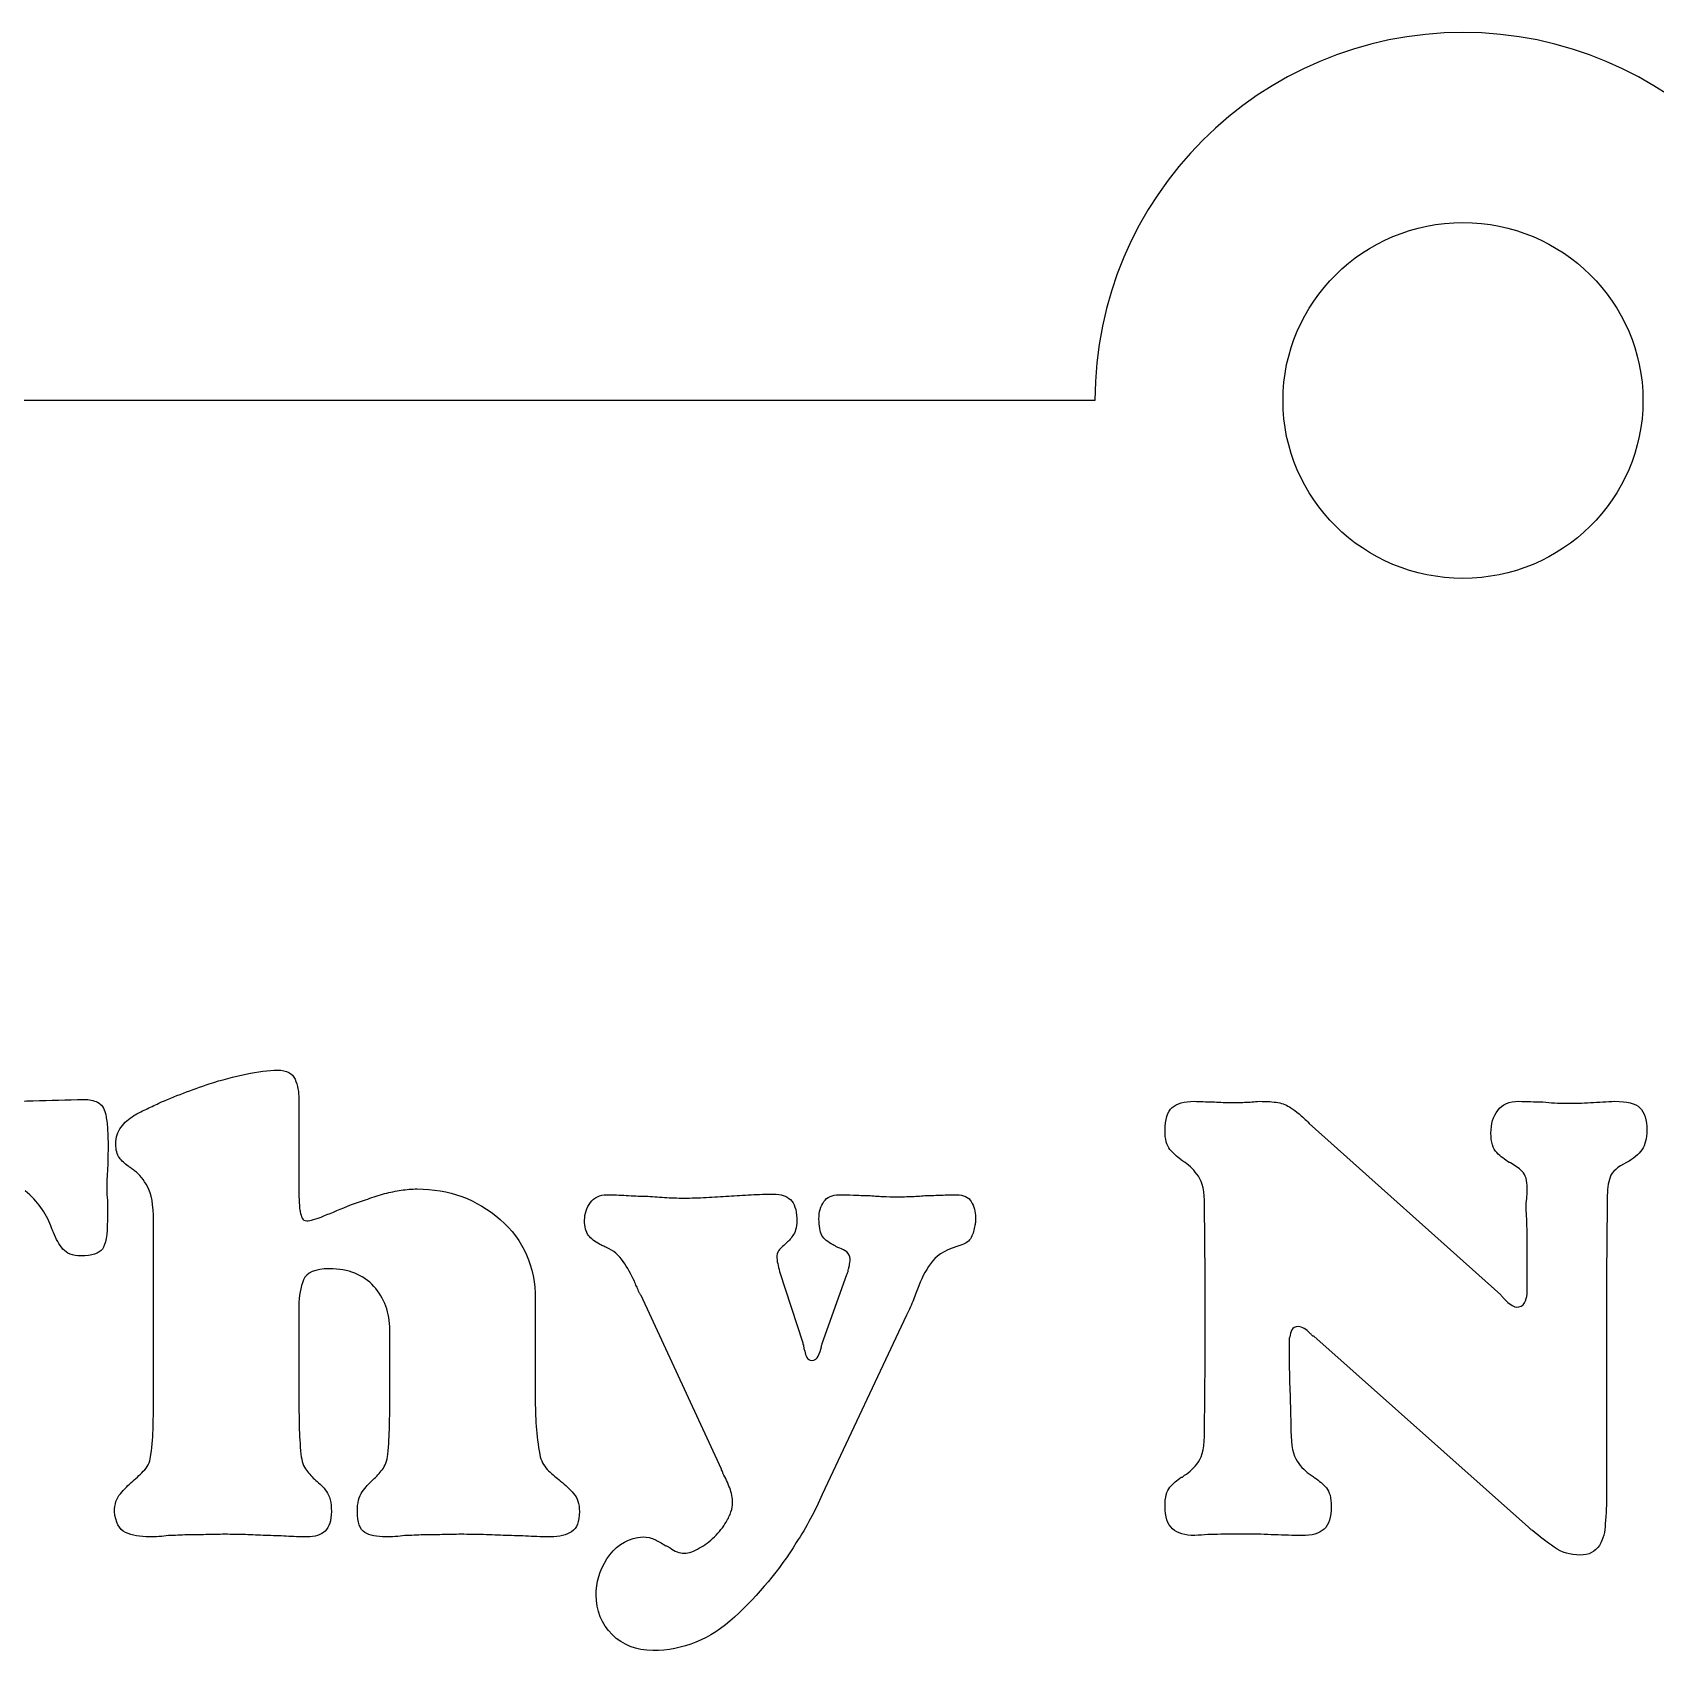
# Model space of a CAD drawing. Extents: x 1489 to 1914, y 371 to 1329.
# Drawn here: x 1701.57 to 1751.56, y 1063.64 to 1113.49 of the extents above; entities that cross this region are included whole.
import ezdxf

# ---------------------------------------------------------------- set-up
doc = ezdxf.new("R2010")
doc.units = 0
doc.layers.add('G0101', color=7, linetype='CONTINUOUS')

msp = doc.modelspace()

# ---------------------------------------------------------------- linework, layer by layer
at = {"layer": 'G0101', "color": 1}
msp.add_lwpolyline([(1734.292557, 1102.153572), (1673.313558, 1102.153572)], dxfattribs=at)
msp.add_lwpolyline([(1745.631556, 1096.673573)], close=True, dxfattribs=at)
at = {"layer": 'G0101', "color": 4}
for points in [[(1709.773757, 1080.622273), (1709.773757, 1077.682273), (1709.793757, 1077.302273)], [(1740.893056, 1079.882273), (1746.793056, 1074.602273)], [(1703.893557, 1079.252473), (1703.893557, 1079.172473), (1703.893557, 1079.091473)], [(1703.853557, 1078.142473), (1703.853557, 1077.831473)], [(1703.873557, 1077.521473), (1703.873557, 1077.212473), (1703.873557, 1076.902473)], [(1750.073056, 1077.562273), (1750.073056, 1077.362273), (1750.053056, 1075.202273), (1750.053056, 1069.462273)], [(1730.613757, 1076.981473), (1730.613757, 1076.861473)], [(1737.673057, 1070.402273), (1737.693057, 1072.582273), (1737.693057, 1075.202273), (1737.673057, 1077.362273)], [(1705.293757, 1071.442273), (1705.293757, 1076.882273)], [(1747.613056, 1074.622273), (1747.613056, 1074.742273), (1747.613056, 1074.842273), (1747.613056, 1075.472273), (1747.613056, 1076.102273)], [(1724.573757, 1075.322473), (1725.293757, 1073.121473), (1725.293757, 1073.081473)], [(1725.893757, 1073.101473), (1726.653757, 1075.222473)], [(1717.053757, 1074.462273), (1717.053757, 1071.442273)], [(1722.793757, 1069.224473), (1720.313757, 1074.576473)], [(1709.773757, 1074.259273), (1709.773757, 1073.898273), (1709.773757, 1071.451273)], [(1728.493757, 1073.977473), (1725.893757, 1068.449473)], [(1712.573757, 1071.431273), (1712.573757, 1073.517273)], [(1725.873757, 1073.001473), (1725.873757, 1073.021473)], [(1740.273056, 1073.202273), (1740.273056, 1073.102273)], [(1747.653056, 1067.442273), (1741.033056, 1073.322273)], [(1705.293757, 1071.422273), (1705.293757, 1071.442273)], [(1750.053056, 1069.462273), (1750.053056, 1068.482273)], [(1722.793757, 1069.204473), (1722.793757, 1069.224473)], [(1737.013057, 1069.002273), (1737.053057, 1069.042273)], [(1739.403057, 1067.222273), (1738.973057, 1067.222273), (1738.573057, 1067.222273), (1738.173057, 1067.222273)], [(1718.933757, 1065.362473), (1718.933757, 1065.411473), (1718.933757, 1065.481473)]]:
    msp.add_lwpolyline(points, dxfattribs=at)
at = {"layer": 'G0101', "color": 1}
for points in [[(1745.631556, 1113.492572), (1739.369557, 1113.492572), (1734.292557, 1108.416572), (1734.292557, 1102.153572)], [(1756.970556, 1102.153572), (1756.970556, 1108.416572), (1751.893556, 1113.492572), (1745.631556, 1113.492572)], [(1740.087556, 1102.153572), (1740.087556, 1105.180572), (1742.569556, 1107.634572), (1745.631556, 1107.634572)], [(1745.631556, 1107.634572), (1748.693556, 1107.634572), (1751.175556, 1105.180572), (1751.175556, 1102.153572)], [(1745.631556, 1096.673573), (1742.569556, 1096.673573), (1740.087556, 1099.127573), (1740.087556, 1102.153572)], [(1751.175556, 1102.153572), (1751.175556, 1099.127573), (1748.693556, 1096.673573), (1745.631556, 1096.673573)]]:
    msp.add_open_spline(points, degree=3, dxfattribs=at)
at = {"layer": 'G0101', "color": 4}
for points in [[(1708.143757, 1081.402273), (1708.510757, 1081.482273), (1708.833757, 1081.522273), (1709.113757, 1081.522273)], [(1709.113757, 1081.522273), (1709.393757, 1081.522273), (1709.573757, 1081.428273), (1709.653757, 1081.242273)], [(1706.213757, 1080.812273), (1706.480757, 1080.912273), (1706.746757, 1081.008273), (1707.013757, 1081.102273)], [(1707.013757, 1081.102273), (1707.399757, 1081.222273), (1707.776757, 1081.322273), (1708.143757, 1081.402273)], [(1709.653757, 1081.242273), (1709.733757, 1081.055273), (1709.773757, 1080.848273), (1709.773757, 1080.622273)], [(1700.013557, 1080.541473), (1700.533557, 1080.555473), (1701.056557, 1080.568473), (1701.583557, 1080.581473)], [(1701.583557, 1080.581473), (1702.110557, 1080.595473), (1702.633557, 1080.608473), (1703.153557, 1080.621473)], [(1703.153557, 1080.621473), (1703.313557, 1080.621473), (1703.453557, 1080.592473), (1703.573557, 1080.532473)], [(1703.573557, 1080.532473), (1703.693557, 1080.472473), (1703.773557, 1080.355473), (1703.813557, 1080.182473)], [(1705.053757, 1080.312273), (1705.186757, 1080.372273), (1705.320757, 1080.435273), (1705.453757, 1080.502273)], [(1705.453757, 1080.502273), (1705.693757, 1080.609273), (1705.946757, 1080.712273), (1706.213757, 1080.812273)], [(1736.673057, 1080.372273), (1736.820057, 1080.498273), (1737.046057, 1080.562273), (1737.353057, 1080.562273)], [(1737.353057, 1080.562273), (1737.446057, 1080.562273), (1737.540057, 1080.558273), (1737.633057, 1080.552273)], [(1737.633057, 1080.552273), (1737.726057, 1080.545273), (1737.820057, 1080.542273), (1737.913057, 1080.542273)], [(1737.913057, 1080.542273), (1737.993057, 1080.542273), (1738.080057, 1080.538273), (1738.173057, 1080.532273)], [(1738.173057, 1080.532273), (1738.266057, 1080.525273), (1738.360057, 1080.522273), (1738.453057, 1080.522273)], [(1738.453057, 1080.522273), (1738.600057, 1080.522273), (1738.750057, 1080.525273), (1738.903057, 1080.532273)], [(1738.903057, 1080.532273), (1739.056057, 1080.538273), (1739.206057, 1080.548273), (1739.353057, 1080.562273)], [(1739.353057, 1080.562273), (1739.593057, 1080.562273), (1739.786057, 1080.548273), (1739.933057, 1080.522273)], [(1739.933057, 1080.522273), (1740.080056, 1080.495273), (1740.213056, 1080.442273), (1740.333056, 1080.362273)], [(1746.703056, 1080.282273), (1746.843056, 1080.468273), (1747.060056, 1080.562273), (1747.353056, 1080.562273)], [(1747.353056, 1080.562273), (1747.473056, 1080.562273), (1747.593056, 1080.558273), (1747.713056, 1080.552273)], [(1747.713056, 1080.552273), (1747.833056, 1080.545273), (1747.960056, 1080.542273), (1748.093056, 1080.542273)], [(1748.093056, 1080.542273), (1748.213056, 1080.528273), (1748.333056, 1080.518273), (1748.453056, 1080.512273)], [(1748.453056, 1080.512273), (1748.573056, 1080.505273), (1748.693056, 1080.502273), (1748.813056, 1080.502273)], [(1748.813056, 1080.502273), (1749.066056, 1080.502273), (1749.316056, 1080.508273), (1749.563056, 1080.522273)], [(1749.563056, 1080.522273), (1749.810056, 1080.535273), (1750.060056, 1080.548273), (1750.313056, 1080.562273)], [(1750.313056, 1080.562273), (1750.686056, 1080.562273), (1750.943056, 1080.495273), (1751.083056, 1080.362273)], [(1703.813557, 1080.182473), (1703.840557, 1080.074473), (1703.860557, 1079.939473), (1703.873557, 1079.778473)], [(1704.293757, 1079.767273), (1704.399757, 1079.909273), (1704.533757, 1080.027273), (1704.693757, 1080.122273)], [(1704.693757, 1080.122273), (1704.800757, 1080.189273), (1704.919757, 1080.252273), (1705.053757, 1080.312273)], [(1736.453057, 1079.662273), (1736.453057, 1080.008273), (1736.526057, 1080.245273), (1736.673057, 1080.372273)], [(1740.333056, 1080.362273), (1740.413056, 1080.308273), (1740.496056, 1080.245273), (1740.583056, 1080.172273)], [(1740.583056, 1080.172273), (1740.670056, 1080.098273), (1740.773056, 1080.002273), (1740.893056, 1079.882273)], [(1746.493056, 1079.582273), (1746.493056, 1079.862273), (1746.563056, 1080.095273), (1746.703056, 1080.282273)], [(1751.083056, 1080.362273), (1751.223056, 1080.228273), (1751.293056, 1079.995273), (1751.293056, 1079.662273)], [(1703.873557, 1079.778473), (1703.887557, 1079.616473), (1703.893557, 1079.441473), (1703.893557, 1079.252473)], [(1704.133757, 1079.251273), (1704.133757, 1079.454273), (1704.186757, 1079.626273), (1704.293757, 1079.767273)], [(1736.603057, 1079.082273), (1736.503057, 1079.202273), (1736.453057, 1079.395273), (1736.453057, 1079.662273)], [(1746.673056, 1078.982273), (1746.553056, 1079.102273), (1746.493056, 1079.302273), (1746.493056, 1079.582273)], [(1751.293056, 1079.662273), (1751.293056, 1079.422273), (1751.243056, 1079.225273), (1751.143056, 1079.072273)], [(1703.893557, 1079.091473), (1703.893557, 1078.916473), (1703.890557, 1078.744473), (1703.883557, 1078.576473)], [(1704.243757, 1078.825273), (1704.169757, 1078.920273), (1704.133757, 1079.062273), (1704.133757, 1079.251273)], [(1736.953057, 1078.762273), (1736.820057, 1078.855273), (1736.703057, 1078.962273), (1736.603057, 1079.082273)], [(1747.053056, 1078.682273), (1746.920056, 1078.762273), (1746.793056, 1078.862273), (1746.673056, 1078.982273)], [(1751.143056, 1079.072273), (1751.043056, 1078.919273), (1750.886056, 1078.788273), (1750.673056, 1078.682273)], [(1703.883557, 1078.576473), (1703.876557, 1078.408473), (1703.866557, 1078.263473), (1703.853557, 1078.142473)], [(1704.513757, 1078.563273), (1704.406757, 1078.643273), (1704.316757, 1078.731273), (1704.243757, 1078.825273)], [(1704.603757, 1078.502273), (1704.570757, 1078.528273), (1704.540757, 1078.549273), (1704.513757, 1078.563273)], [(1704.713757, 1078.421273), (1704.673757, 1078.448273), (1704.636757, 1078.475273), (1704.603757, 1078.502273)], [(1737.003057, 1078.722273), (1736.983057, 1078.735273), (1736.966057, 1078.748273), (1736.953057, 1078.762273)], [(1737.073057, 1078.682273), (1737.046057, 1078.695273), (1737.023057, 1078.708273), (1737.003057, 1078.722273)], [(1737.483057, 1078.252273), (1737.356057, 1078.432273), (1737.220057, 1078.575273), (1737.073057, 1078.682273)], [(1747.093056, 1078.662273), (1747.080056, 1078.675273), (1747.066056, 1078.682273), (1747.053056, 1078.682273)], [(1747.453056, 1078.402273), (1747.346056, 1078.508273), (1747.226056, 1078.595273), (1747.093056, 1078.662273)], [(1750.673056, 1078.682273), (1750.393056, 1078.548273), (1750.223056, 1078.395273), (1750.163056, 1078.222273)], [(1705.113757, 1077.935273), (1704.993757, 1078.150273), (1704.859757, 1078.313273), (1704.713757, 1078.421273)], [(1705.293757, 1076.882273), (1705.293757, 1077.368273), (1705.233757, 1077.719273), (1705.113757, 1077.935273)], [(1737.673057, 1077.362273), (1737.673057, 1077.775273), (1737.610057, 1078.072273), (1737.483057, 1078.252273)], [(1747.613056, 1077.882273), (1747.613056, 1078.122273), (1747.560056, 1078.295273), (1747.453056, 1078.402273)], [(1750.163056, 1078.222273), (1750.103056, 1078.048273), (1750.073056, 1077.828273), (1750.073056, 1077.562273)], [(1702.133557, 1076.722473), (1701.986557, 1077.121473), (1701.723557, 1077.481473), (1701.343557, 1077.802473)], [(1703.853557, 1077.831473), (1703.853557, 1077.731473), (1703.860557, 1077.628473), (1703.873557, 1077.521473)], [(1711.393757, 1077.382273), (1711.553757, 1077.435273), (1711.720757, 1077.492273), (1711.893757, 1077.552273)], [(1711.893757, 1077.552273), (1712.066757, 1077.612273), (1712.240757, 1077.669273), (1712.413757, 1077.722273)], [(1712.413757, 1077.722273), (1712.586757, 1077.762273), (1712.756757, 1077.795273), (1712.923757, 1077.822273)], [(1712.923757, 1077.822273), (1713.090757, 1077.848273), (1713.253757, 1077.862273), (1713.413757, 1077.862273)], [(1713.413757, 1077.862273), (1714.399757, 1077.862273), (1715.253757, 1077.548273), (1715.973757, 1076.922273)], [(1718.573757, 1076.902473), (1718.573757, 1077.101473), (1718.633757, 1077.282473), (1718.753757, 1077.442473)], [(1718.753757, 1077.442473), (1718.873757, 1077.601473), (1719.040757, 1077.682473), (1719.253757, 1077.682473)], [(1719.253757, 1077.682473), (1719.453757, 1077.682473), (1719.653757, 1077.675473), (1719.853757, 1077.662473)], [(1719.853757, 1077.662473), (1720.053757, 1077.648473), (1720.253757, 1077.641473), (1720.453757, 1077.641473)], [(1720.453757, 1077.641473), (1720.639757, 1077.628473), (1720.833757, 1077.615473), (1721.033757, 1077.601473)], [(1721.033757, 1077.601473), (1721.233757, 1077.588473), (1721.433757, 1077.581473), (1721.633757, 1077.581473)], [(1721.633757, 1077.581473), (1721.859757, 1077.581473), (1722.089757, 1077.588473), (1722.323757, 1077.601473)], [(1722.323757, 1077.601473), (1722.556757, 1077.615473), (1722.786757, 1077.628473), (1723.013757, 1077.641473)], [(1723.013757, 1077.641473), (1723.239757, 1077.655473), (1723.469757, 1077.668473), (1723.703757, 1077.682473)], [(1723.703757, 1077.682473), (1723.936757, 1077.695473), (1724.166757, 1077.702473), (1724.393757, 1077.702473)], [(1724.393757, 1077.702473), (1724.619757, 1077.702473), (1724.793757, 1077.645473), (1724.913757, 1077.532473)], [(1724.913757, 1077.532473), (1725.033757, 1077.418473), (1725.099757, 1077.228473), (1725.113757, 1076.962473)], [(1725.793757, 1076.942473), (1725.793757, 1077.155473), (1725.843757, 1077.331473), (1725.943757, 1077.472473)], [(1725.943757, 1077.472473), (1726.043757, 1077.612473), (1726.199757, 1077.682473), (1726.413757, 1077.682473)], [(1726.413757, 1077.682473), (1726.559757, 1077.682473), (1726.706757, 1077.678473), (1726.853757, 1077.672473)], [(1726.853757, 1077.672473), (1727.000757, 1077.665473), (1727.153757, 1077.662473), (1727.313757, 1077.662473)], [(1727.313757, 1077.662473), (1727.460757, 1077.648473), (1727.606757, 1077.638473), (1727.753757, 1077.632473)], [(1727.753757, 1077.632473), (1727.899757, 1077.625473), (1728.046757, 1077.621473), (1728.193757, 1077.621473)], [(1728.193757, 1077.621473), (1728.353757, 1077.621473), (1728.509757, 1077.625473), (1728.663757, 1077.632473)], [(1728.663757, 1077.632473), (1728.816757, 1077.638473), (1728.966757, 1077.648473), (1729.113757, 1077.662473)], [(1729.113757, 1077.662473), (1729.259757, 1077.662473), (1729.409757, 1077.665473), (1729.563757, 1077.672473)], [(1729.563757, 1077.672473), (1729.716757, 1077.678473), (1729.873757, 1077.682473), (1730.033757, 1077.682473)], [(1730.033757, 1077.682473), (1730.246757, 1077.682473), (1730.396757, 1077.612473), (1730.483757, 1077.472473)], [(1730.483757, 1077.472473), (1730.569757, 1077.331473), (1730.613757, 1077.168473), (1730.613757, 1076.981473)], [(1747.573056, 1077.342273), (1747.586056, 1077.448273), (1747.596056, 1077.545273), (1747.603056, 1077.632273)], [(1747.603056, 1077.632273), (1747.610056, 1077.718273), (1747.613056, 1077.802273), (1747.613056, 1077.882273)], [(1709.793757, 1077.302273), (1709.793757, 1077.275273), (1709.796757, 1077.248273), (1709.803757, 1077.222273)], [(1709.803757, 1077.222273), (1709.810757, 1077.195273), (1709.813757, 1077.175273), (1709.813757, 1077.162273)], [(1709.813757, 1077.162273), (1709.826757, 1077.082273), (1709.846757, 1077.015273), (1709.873757, 1076.962273)], [(1709.873757, 1076.962273), (1709.899757, 1076.908273), (1709.946757, 1076.882273), (1710.013757, 1076.882273)], [(1710.013757, 1076.882273), (1710.120757, 1076.882273), (1710.296757, 1076.932273), (1710.543757, 1077.032273)], [(1710.543757, 1077.032273), (1710.790757, 1077.132273), (1711.073757, 1077.248273), (1711.393757, 1077.382273)], [(1725.113757, 1076.962473), (1725.113757, 1076.735473), (1725.079757, 1076.568473), (1725.013757, 1076.462473)], [(1725.883757, 1076.432473), (1725.823757, 1076.545473), (1725.793757, 1076.715473), (1725.793757, 1076.942473)], [(1747.603056, 1076.712273), (1747.596056, 1076.919273), (1747.586056, 1077.129273), (1747.573056, 1077.342273)], [(1702.173557, 1076.612473), (1702.160557, 1076.645473), (1702.146557, 1076.682473), (1702.133557, 1076.722473)], [(1702.213557, 1076.521473), (1702.200557, 1076.548473), (1702.186557, 1076.578473), (1702.173557, 1076.612473)], [(1702.503557, 1076.012473), (1702.390557, 1076.152473), (1702.293557, 1076.322473), (1702.213557, 1076.521473)], [(1703.873557, 1076.902473), (1703.873557, 1076.448473), (1703.823557, 1076.152473), (1703.723557, 1076.012473)], [(1715.973757, 1076.922273), (1716.693757, 1076.295273), (1717.053757, 1075.475273), (1717.053757, 1074.462273)], [(1718.693757, 1076.431473), (1718.613757, 1076.531473), (1718.573757, 1076.688473), (1718.573757, 1076.902473)], [(1725.013757, 1076.462473), (1724.946757, 1076.355473), (1724.873757, 1076.268473), (1724.793757, 1076.202473)], [(1730.593757, 1076.741473), (1730.579757, 1076.607473), (1730.543757, 1076.484473), (1730.483757, 1076.370473)], [(1730.613757, 1076.861473), (1730.613757, 1076.821473), (1730.606757, 1076.781473), (1730.593757, 1076.741473)], [(1747.613056, 1076.102273), (1747.613056, 1076.302273), (1747.610056, 1076.505273), (1747.603056, 1076.712273)], [(1703.053557, 1075.802473), (1702.800557, 1075.802473), (1702.616557, 1075.871473), (1702.503557, 1076.012473)], [(1703.723557, 1076.012473), (1703.623557, 1075.871473), (1703.400557, 1075.802473), (1703.053557, 1075.802473)], [(1719.033757, 1076.160473), (1718.886757, 1076.240473), (1718.773757, 1076.330473), (1718.693757, 1076.431473)], [(1719.133757, 1076.110473), (1719.093757, 1076.130473), (1719.059757, 1076.146473), (1719.033757, 1076.160473)], [(1719.253757, 1076.059473), (1719.213757, 1076.073473), (1719.173757, 1076.090473), (1719.133757, 1076.110473)], [(1719.763757, 1075.629473), (1719.636757, 1075.823473), (1719.466757, 1075.966473), (1719.253757, 1076.059473)], [(1724.573757, 1075.992473), (1724.533757, 1075.945473), (1724.506757, 1075.882473), (1724.493757, 1075.802473)], [(1724.713757, 1076.121473), (1724.659757, 1076.081473), (1724.613757, 1076.038473), (1724.573757, 1075.992473)], [(1724.753757, 1076.161473), (1724.739757, 1076.148473), (1724.726757, 1076.135473), (1724.713757, 1076.121473)], [(1724.793757, 1076.202473), (1724.779757, 1076.188473), (1724.766757, 1076.175473), (1724.753757, 1076.161473)], [(1726.233757, 1076.141473), (1726.059757, 1076.222473), (1725.943757, 1076.318473), (1725.883757, 1076.432473)], [(1726.333757, 1076.081473), (1726.306757, 1076.095473), (1726.273757, 1076.115473), (1726.233757, 1076.141473)], [(1726.433757, 1076.041473), (1726.393757, 1076.055473), (1726.359757, 1076.068473), (1726.333757, 1076.081473)], [(1726.653757, 1075.922473), (1726.586757, 1075.974473), (1726.513757, 1076.015473), (1726.433757, 1076.041473)], [(1730.193757, 1076.141473), (1729.766757, 1076.020473), (1729.466757, 1075.853473), (1729.293757, 1075.640473)], [(1730.483757, 1076.370473), (1730.423757, 1076.257473), (1730.326757, 1076.181473), (1730.193757, 1076.141473)], [(1720.113757, 1075.017473), (1720.006757, 1075.231473), (1719.889757, 1075.435473), (1719.763757, 1075.629473)], [(1724.493757, 1075.802473), (1724.493757, 1075.722473), (1724.503757, 1075.641473), (1724.523757, 1075.561473)], [(1724.523757, 1075.561473), (1724.543757, 1075.481473), (1724.559757, 1075.402473), (1724.573757, 1075.322473)], [(1726.753757, 1075.702473), (1726.753757, 1075.795473), (1726.719757, 1075.868473), (1726.653757, 1075.922473)], [(1726.703757, 1075.402473), (1726.710757, 1075.428473), (1726.719757, 1075.462473), (1726.733757, 1075.501473)], [(1726.733757, 1075.501473), (1726.733757, 1075.528473), (1726.736757, 1075.561473), (1726.743757, 1075.601473)], [(1726.743757, 1075.601473), (1726.750757, 1075.641473), (1726.753757, 1075.675473), (1726.753757, 1075.702473)], [(1729.293757, 1075.640473), (1729.119757, 1075.426473), (1728.980757, 1075.172473), (1728.873757, 1074.878473)], [(1709.913757, 1075.061273), (1709.820757, 1074.833273), (1709.773757, 1074.566273), (1709.773757, 1074.259273)], [(1710.713757, 1075.402273), (1710.273757, 1075.402273), (1710.006757, 1075.288273), (1709.913757, 1075.061273)], [(1712.083757, 1074.860273), (1711.756757, 1075.221273), (1711.300757, 1075.402273), (1710.713757, 1075.402273)], [(1720.173757, 1074.867473), (1720.146757, 1074.914473), (1720.126757, 1074.964473), (1720.113757, 1075.017473)], [(1726.653757, 1075.222473), (1726.666757, 1075.262473), (1726.679757, 1075.295473), (1726.693757, 1075.322473)], [(1726.693757, 1075.322473), (1726.693757, 1075.348473), (1726.696757, 1075.375473), (1726.703757, 1075.402473)], [(1712.573757, 1073.517273), (1712.573757, 1074.051273), (1712.410757, 1074.499273), (1712.083757, 1074.860273)], [(1720.233757, 1074.717473), (1720.219757, 1074.770473), (1720.199757, 1074.820473), (1720.173757, 1074.867473)], [(1720.273757, 1074.636473), (1720.259757, 1074.663473), (1720.246757, 1074.690473), (1720.233757, 1074.717473)], [(1720.313757, 1074.576473), (1720.299757, 1074.589473), (1720.286757, 1074.609473), (1720.273757, 1074.636473)], [(1728.703757, 1074.448473), (1728.643757, 1074.294473), (1728.573757, 1074.137473), (1728.493757, 1073.977473)], [(1728.873757, 1074.878473), (1728.819757, 1074.745473), (1728.763757, 1074.601473), (1728.703757, 1074.448473)], [(1746.793056, 1074.602273), (1746.820056, 1074.575273), (1746.843056, 1074.548273), (1746.863056, 1074.522273)], [(1746.863056, 1074.522273), (1746.883056, 1074.495273), (1746.906056, 1074.468273), (1746.933056, 1074.442273)], [(1746.933056, 1074.442273), (1746.986056, 1074.388273), (1747.043056, 1074.342273), (1747.103056, 1074.302273)], [(1747.523056, 1074.352273), (1747.570056, 1074.439273), (1747.600056, 1074.528273), (1747.613056, 1074.622273)], [(1747.103056, 1074.302273), (1747.163056, 1074.262273), (1747.220056, 1074.235273), (1747.273056, 1074.222273)], [(1747.273056, 1074.222273), (1747.393056, 1074.222273), (1747.476056, 1074.265273), (1747.523056, 1074.352273)], [(1740.363056, 1073.522273), (1740.330056, 1073.455273), (1740.306056, 1073.382273), (1740.293056, 1073.302273)], [(1740.553056, 1073.622273), (1740.460056, 1073.622273), (1740.396056, 1073.588273), (1740.363056, 1073.522273)], [(1740.743056, 1073.562273), (1740.683056, 1073.602273), (1740.620056, 1073.622273), (1740.553056, 1073.622273)], [(1740.913056, 1073.422273), (1740.860056, 1073.475273), (1740.803056, 1073.522273), (1740.743056, 1073.562273)], [(1725.293757, 1073.081473), (1725.293757, 1073.068473), (1725.299757, 1073.061473), (1725.313757, 1073.061473)], [(1725.313757, 1073.061473), (1725.313757, 1073.035473), (1725.316757, 1073.005473), (1725.323757, 1072.972473)], [(1725.323757, 1072.972473), (1725.329757, 1072.938473), (1725.339757, 1072.902473), (1725.353757, 1072.862473)], [(1725.773757, 1072.712473), (1725.813757, 1072.798473), (1725.846757, 1072.895473), (1725.873757, 1073.001473)], [(1725.873757, 1073.021473), (1725.873757, 1073.035473), (1725.876757, 1073.048473), (1725.883757, 1073.061473)], [(1725.883757, 1073.061473), (1725.889757, 1073.075473), (1725.893757, 1073.088473), (1725.893757, 1073.101473)], [(1740.293056, 1073.302273), (1740.280056, 1073.275273), (1740.273056, 1073.242273), (1740.273056, 1073.202273)], [(1740.273056, 1073.102273), (1740.273056, 1072.808273), (1740.276056, 1072.512273), (1740.283056, 1072.212273)], [(1740.983056, 1073.352273), (1740.963056, 1073.372273), (1740.940056, 1073.395273), (1740.913056, 1073.422273)], [(1741.033056, 1073.322273), (1741.020056, 1073.322273), (1741.003056, 1073.332273), (1740.983056, 1073.352273)], [(1725.353757, 1072.862473), (1725.366757, 1072.795473), (1725.389757, 1072.731473), (1725.423757, 1072.672473)], [(1725.423757, 1072.672473), (1725.456757, 1072.612473), (1725.506757, 1072.581473), (1725.573757, 1072.581473)], [(1725.573757, 1072.581473), (1725.666757, 1072.581473), (1725.733757, 1072.625473), (1725.773757, 1072.712473)], [(1740.283056, 1072.212273), (1740.290056, 1071.912273), (1740.300056, 1071.608273), (1740.313056, 1071.302273)], [(1709.773757, 1071.451273), (1709.773757, 1071.144273), (1709.776757, 1070.846273), (1709.783757, 1070.559273)], [(1717.053757, 1071.442273), (1717.053757, 1071.135273), (1717.063757, 1070.838273), (1717.083757, 1070.552273)], [(1705.283757, 1070.552273), (1705.290757, 1070.838273), (1705.293757, 1071.129273), (1705.293757, 1071.422273)], [(1712.563757, 1070.559273), (1712.570757, 1070.846273), (1712.573757, 1071.137273), (1712.573757, 1071.431273)], [(1740.313056, 1071.302273), (1740.313056, 1071.155273), (1740.316056, 1071.005273), (1740.323056, 1070.852273)], [(1705.213757, 1069.682273), (1705.253757, 1069.975273), (1705.276757, 1070.265273), (1705.283757, 1070.552273)], [(1709.783757, 1070.559273), (1709.790757, 1070.271273), (1709.806757, 1069.981273), (1709.833757, 1069.687273)], [(1712.513757, 1069.687273), (1712.540757, 1069.981273), (1712.556757, 1070.271273), (1712.563757, 1070.559273)], [(1717.083757, 1070.552273), (1717.103757, 1070.265273), (1717.140757, 1069.975273), (1717.193757, 1069.682273)], [(1740.323056, 1070.852273), (1740.330056, 1070.698273), (1740.333056, 1070.548273), (1740.333056, 1070.402273)], [(1737.483057, 1069.452273), (1737.610057, 1069.632273), (1737.673057, 1069.948273), (1737.673057, 1070.402273)], [(1740.333056, 1070.402273), (1740.333056, 1069.962273), (1740.396056, 1069.652273), (1740.523056, 1069.472273)], [(1705.023757, 1069.212273), (1705.136757, 1069.338273), (1705.200757, 1069.495273), (1705.213757, 1069.682273)], [(1709.833757, 1069.687273), (1709.859757, 1069.472273), (1709.916757, 1069.309273), (1710.003757, 1069.195273)], [(1712.343757, 1069.215273), (1712.430757, 1069.329273), (1712.486757, 1069.486273), (1712.513757, 1069.687273)], [(1717.193757, 1069.682273), (1717.233757, 1069.495273), (1717.310757, 1069.342273), (1717.423757, 1069.222273)], [(1737.053057, 1069.042273), (1737.213057, 1069.135273), (1737.356057, 1069.272273), (1737.483057, 1069.452273)], [(1740.523056, 1069.472273), (1740.650056, 1069.292273), (1740.793056, 1069.149273), (1740.953056, 1069.042273)], [(1704.653757, 1068.862273), (1704.786757, 1068.968273), (1704.910757, 1069.085273), (1705.023757, 1069.212273)], [(1710.003757, 1069.195273), (1710.090757, 1069.081273), (1710.186757, 1068.978273), (1710.293757, 1068.884273)], [(1712.053757, 1068.904273), (1712.160757, 1068.998273), (1712.256757, 1069.102273), (1712.343757, 1069.215273)], [(1717.423757, 1069.222273), (1717.536757, 1069.102273), (1717.660757, 1068.995273), (1717.793757, 1068.902273)], [(1722.823757, 1069.154473), (1722.816757, 1069.174473), (1722.806757, 1069.190473), (1722.793757, 1069.204473)], [(1722.833757, 1069.104473), (1722.833757, 1069.117473), (1722.829757, 1069.134473), (1722.823757, 1069.154473)], [(1723.043757, 1068.653473), (1722.983757, 1068.806473), (1722.913757, 1068.956473), (1722.833757, 1069.104473)], [(1736.603057, 1068.672273), (1736.703057, 1068.785273), (1736.820057, 1068.888273), (1736.953057, 1068.982273)], [(1736.953057, 1068.982273), (1736.980057, 1068.982273), (1737.000057, 1068.988273), (1737.013057, 1069.002273)], [(1740.953056, 1069.042273), (1740.980056, 1069.028273), (1741.000056, 1069.015273), (1741.013056, 1069.002273)], [(1741.013056, 1069.002273), (1741.026056, 1068.988273), (1741.046056, 1068.975273), (1741.073056, 1068.962273)], [(1741.073056, 1068.962273), (1741.206056, 1068.868273), (1741.323056, 1068.765273), (1741.423056, 1068.652273)], [(1704.093757, 1067.922273), (1704.093757, 1068.149273), (1704.153757, 1068.332273), (1704.273757, 1068.472273)], [(1704.273757, 1068.472273), (1704.393757, 1068.612273), (1704.520757, 1068.742273), (1704.653757, 1068.862273)], [(1710.293757, 1068.884273), (1710.413757, 1068.791273), (1710.523757, 1068.677273), (1710.623757, 1068.544273)], [(1710.623757, 1068.544273), (1710.723757, 1068.410273), (1710.773757, 1068.202273), (1710.773757, 1067.922273)], [(1711.573757, 1067.922273), (1711.573757, 1068.189273), (1711.623757, 1068.393273), (1711.723757, 1068.533273)], [(1711.723757, 1068.533273), (1711.823757, 1068.673273), (1711.933757, 1068.797273), (1712.053757, 1068.904273)], [(1717.793757, 1068.902273), (1717.793757, 1068.888273), (1717.796757, 1068.882273), (1717.803757, 1068.882273)], [(1717.803757, 1068.882273), (1717.810757, 1068.882273), (1717.820757, 1068.875273), (1717.833757, 1068.862273)], [(1717.833757, 1068.862273), (1717.980757, 1068.742273), (1718.113757, 1068.615273), (1718.233757, 1068.482273)], [(1718.233757, 1068.482273), (1718.353757, 1068.348273), (1718.413757, 1068.162273), (1718.413757, 1067.922273)], [(1723.133757, 1068.182473), (1723.133757, 1068.342473), (1723.103757, 1068.499473), (1723.043757, 1068.653473)], [(1725.893757, 1068.449473), (1725.786757, 1068.208473), (1725.666757, 1067.961473), (1725.533757, 1067.707473)], [(1736.453057, 1068.082273), (1736.453057, 1068.362273), (1736.503057, 1068.558273), (1736.603057, 1068.672273)], [(1741.423056, 1068.652273), (1741.523056, 1068.538273), (1741.573056, 1068.348273), (1741.573056, 1068.082273)], [(1750.053056, 1068.482273), (1750.053056, 1068.162273), (1750.040056, 1067.848273), (1750.013056, 1067.542273)], [(1723.083757, 1067.912473), (1723.116757, 1068.012473), (1723.133757, 1068.101473), (1723.133757, 1068.182473)], [(1736.683057, 1067.392273), (1736.530057, 1067.532273), (1736.453057, 1067.762273), (1736.453057, 1068.082273)], [(1741.573056, 1068.082273), (1741.573056, 1067.748273), (1741.500056, 1067.515273), (1741.353056, 1067.382273)], [(1704.433757, 1067.282273), (1704.233757, 1067.375273), (1704.120757, 1067.588273), (1704.093757, 1067.922273)], [(1710.773757, 1067.922273), (1710.773757, 1067.642273), (1710.710757, 1067.442273), (1710.583757, 1067.322273)], [(1711.803757, 1067.282273), (1711.649757, 1067.375273), (1711.573757, 1067.588273), (1711.573757, 1067.922273)], [(1718.413757, 1067.922273), (1718.413757, 1067.615273), (1718.333757, 1067.408273), (1718.173757, 1067.302273)], [(1722.573757, 1067.141473), (1722.719757, 1067.288473), (1722.839757, 1067.442473), (1722.933757, 1067.601473)], [(1722.933757, 1067.601473), (1723.000757, 1067.708473), (1723.049757, 1067.811473), (1723.083757, 1067.912473)], [(1725.533757, 1067.707473), (1725.399757, 1067.454473), (1725.253757, 1067.207473), (1725.093757, 1066.967473)], [(1747.703056, 1067.392273), (1747.683056, 1067.412273), (1747.666056, 1067.428273), (1747.653056, 1067.442273)], [(1750.013056, 1067.542273), (1750.013056, 1067.302273), (1749.953056, 1067.082273), (1749.833056, 1066.882273)], [(1705.173757, 1067.142273), (1704.879757, 1067.142273), (1704.633757, 1067.189273), (1704.433757, 1067.282273)], [(1705.463757, 1067.152273), (1705.363757, 1067.145273), (1705.266757, 1067.142273), (1705.173757, 1067.142273)], [(1705.753757, 1067.182273), (1705.660757, 1067.169273), (1705.563757, 1067.159273), (1705.463757, 1067.152273)], [(1706.043757, 1067.192273), (1705.943757, 1067.185273), (1705.846757, 1067.182273), (1705.753757, 1067.182273)], [(1706.333757, 1067.202273), (1706.240757, 1067.202273), (1706.143757, 1067.199273), (1706.043757, 1067.192273)], [(1706.903757, 1067.212273), (1706.710757, 1067.205273), (1706.520757, 1067.202273), (1706.333757, 1067.202273)], [(1707.493757, 1067.222273), (1707.293757, 1067.222273), (1707.096757, 1067.219273), (1706.903757, 1067.212273)], [(1708.123757, 1067.212273), (1707.916757, 1067.219273), (1707.706757, 1067.222273), (1707.493757, 1067.222273)], [(1708.753757, 1067.182273), (1708.540757, 1067.195273), (1708.330757, 1067.205273), (1708.123757, 1067.212273)], [(1709.383757, 1067.162273), (1709.176757, 1067.175273), (1708.966757, 1067.182273), (1708.753757, 1067.182273)], [(1710.013757, 1067.142273), (1709.800757, 1067.142273), (1709.590757, 1067.149273), (1709.383757, 1067.162273)], [(1710.583757, 1067.322273), (1710.456757, 1067.202273), (1710.266757, 1067.142273), (1710.013757, 1067.142273)], [(1712.453757, 1067.142273), (1712.173757, 1067.142273), (1711.956757, 1067.189273), (1711.803757, 1067.282273)], [(1712.743757, 1067.152273), (1712.643757, 1067.145273), (1712.546757, 1067.142273), (1712.453757, 1067.142273)], [(1713.033757, 1067.182273), (1712.939757, 1067.169273), (1712.843757, 1067.159273), (1712.743757, 1067.152273)], [(1713.323757, 1067.192273), (1713.223757, 1067.185273), (1713.126757, 1067.182273), (1713.033757, 1067.182273)], [(1713.613757, 1067.202273), (1713.520757, 1067.202273), (1713.423757, 1067.199273), (1713.323757, 1067.192273)], [(1714.183757, 1067.212273), (1713.990757, 1067.205273), (1713.800757, 1067.202273), (1713.613757, 1067.202273)], [(1714.773757, 1067.222273), (1714.573757, 1067.222273), (1714.376757, 1067.219273), (1714.183757, 1067.212273)], [(1715.463757, 1067.212273), (1715.230757, 1067.219273), (1715.000757, 1067.222273), (1714.773757, 1067.222273)], [(1716.153757, 1067.182273), (1715.926757, 1067.195273), (1715.696757, 1067.205273), (1715.463757, 1067.212273)], [(1716.843757, 1067.162273), (1716.609757, 1067.175273), (1716.379757, 1067.182273), (1716.153757, 1067.182273)], [(1717.533757, 1067.142273), (1717.306757, 1067.142273), (1717.076757, 1067.149273), (1716.843757, 1067.162273)], [(1718.173757, 1067.302273), (1718.013757, 1067.195273), (1717.800757, 1067.142273), (1717.533757, 1067.142273)], [(1719.353757, 1066.592473), (1719.606757, 1066.932473), (1719.946757, 1067.115473), (1720.373757, 1067.141473)], [(1720.373757, 1067.141473), (1720.506757, 1067.141473), (1720.626757, 1067.115473), (1720.733757, 1067.061473)], [(1720.733757, 1067.061473), (1720.839757, 1067.009473), (1720.946757, 1066.949473), (1721.053757, 1066.882473)], [(1722.113757, 1066.802473), (1722.273757, 1066.882473), (1722.426757, 1066.995473), (1722.573757, 1067.141473)], [(1725.093757, 1066.967473), (1724.573757, 1066.125473), (1723.939757, 1065.361473), (1723.193757, 1064.673473)], [(1737.373057, 1067.182273), (1737.066057, 1067.182273), (1736.836057, 1067.252273), (1736.683057, 1067.392273)], [(1737.773057, 1067.212273), (1737.640057, 1067.205273), (1737.506057, 1067.195273), (1737.373057, 1067.182273)], [(1738.173057, 1067.222273), (1738.040057, 1067.222273), (1737.906057, 1067.219273), (1737.773057, 1067.212273)], [(1739.833057, 1067.202273), (1739.686057, 1067.215273), (1739.543057, 1067.222273), (1739.403057, 1067.222273)], [(1740.253056, 1067.192273), (1740.106056, 1067.199273), (1739.966057, 1067.202273), (1739.833057, 1067.202273)], [(1740.673056, 1067.182273), (1740.540056, 1067.182273), (1740.400056, 1067.185273), (1740.253056, 1067.192273)], [(1741.353056, 1067.382273), (1741.206056, 1067.248273), (1740.980056, 1067.182273), (1740.673056, 1067.182273)], [(1747.773056, 1067.342273), (1747.746056, 1067.355273), (1747.723056, 1067.372273), (1747.703056, 1067.392273)], [(1748.443056, 1066.822273), (1748.210056, 1066.982273), (1747.986056, 1067.155273), (1747.773056, 1067.342273)], [(1718.933757, 1065.481473), (1718.960757, 1065.882473), (1719.099757, 1066.251473), (1719.353757, 1066.592473)], [(1721.053757, 1066.882473), (1721.079757, 1066.869473), (1721.106757, 1066.855473), (1721.133757, 1066.842473)], [(1721.133757, 1066.842473), (1721.159757, 1066.828473), (1721.186757, 1066.815473), (1721.213757, 1066.802473)], [(1721.213757, 1066.802473), (1721.279757, 1066.748473), (1721.349757, 1066.708473), (1721.423757, 1066.682473)], [(1721.423757, 1066.682473), (1721.496757, 1066.655473), (1721.573757, 1066.641473), (1721.653757, 1066.641473)], [(1721.653757, 1066.641473), (1721.719757, 1066.641473), (1721.793757, 1066.655473), (1721.873757, 1066.682473)], [(1721.873757, 1066.682473), (1721.953757, 1066.708473), (1722.033757, 1066.748473), (1722.113757, 1066.802473)], [(1749.233056, 1066.582273), (1748.940056, 1066.582273), (1748.676056, 1066.662273), (1748.443056, 1066.822273)], [(1749.833056, 1066.882273), (1749.713056, 1066.682273), (1749.513056, 1066.582273), (1749.233056, 1066.582273)], [(1719.423757, 1064.132473), (1719.096757, 1064.458473), (1718.933757, 1064.869473), (1718.933757, 1065.362473)], [(1723.193757, 1064.673473), (1722.446757, 1063.986473), (1721.606757, 1063.641473), (1720.673757, 1063.641473)], [(1720.673757, 1063.641473), (1720.166757, 1063.641473), (1719.750757, 1063.805473), (1719.423757, 1064.132473)]]:
    msp.add_open_spline(points, degree=3, dxfattribs=at)

doc.saveas('drawing.dxf')
